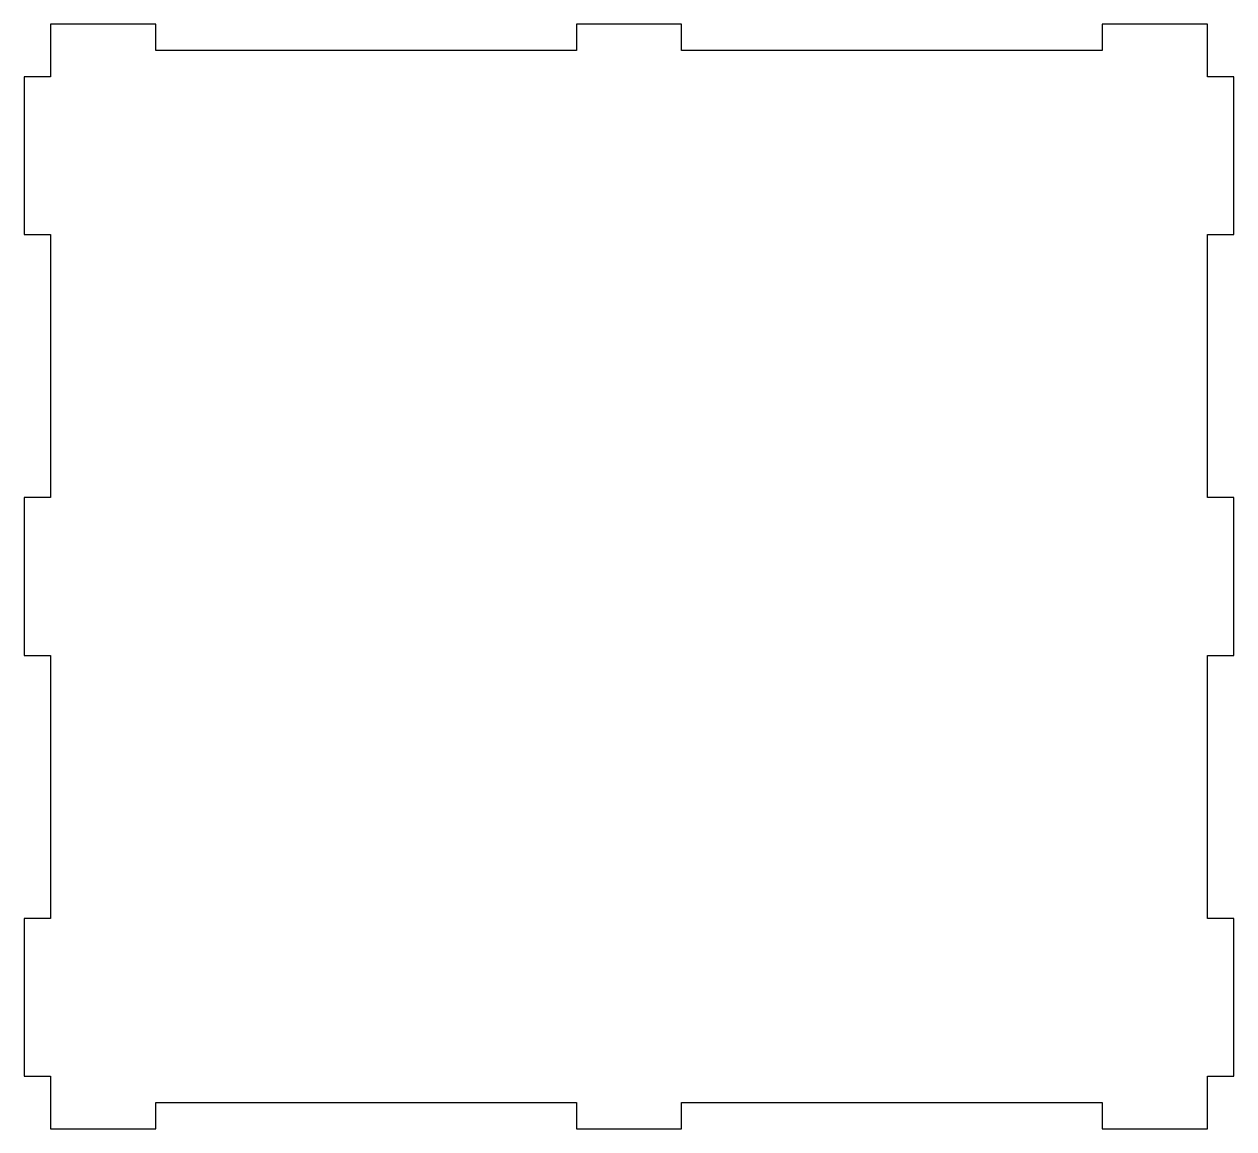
# Model space of a CAD drawing. Header units: millimetres. Extents: x -25 to 205, y -5 to 205.
import ezdxf

# ---------------------------------------------------------------- set-up
doc = ezdxf.new("R2010")
doc.units = ezdxf.units.MM

msp = doc.modelspace()

# ---------------------------------------------------------------- linework, layer by layer
msp.add_lwpolyline([(-20, 200), (-20, 195), (-25, 195), (-25, 165), (-20, 165), (-20, 115), (-25, 115), (-25, 85), (-20, 85), (-20, 35), (-25, 35), (-25, 5), (-20, 5), (-20, 0), (-20, -5), (0, -5), (0, 0), (80, 0), (80, -5), (100, -5), (100, 0), (180, 0), (180, -5), (200, -5), (200, 0), (200, 5), (205, 5), (205, 35), (200, 35), (200, 85), (205, 85), (205, 115), (200, 115), (200, 165), (205, 165), (205, 195), (200, 195), (200, 200), (200, 205), (180, 205), (180, 200), (100, 200), (100, 205), (80, 205), (80, 200), (0, 200), (0, 205), (-20, 205)], close=True)

doc.saveas('drawing.dxf')
